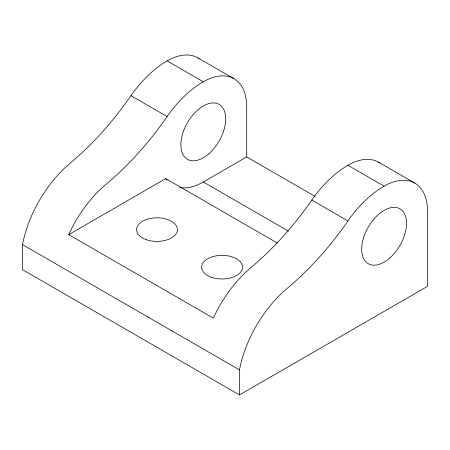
<?xml version="1.0" encoding="UTF-8"?>
<svg xmlns="http://www.w3.org/2000/svg" width="450" height="450" viewBox="0 0 450 450"><rect width="100%" height="100%" fill="white"/><g stroke="black" fill="none" stroke-linecap="round" stroke-linejoin="round"><path stroke-width="0.67" d="M379.749 162.928A61.369 35.432 -60 0 0 347.946 165.274A85.23 49.208 -60 0 0 311.788 200.07A225.298 130.078 -60 0 1 251.1 267.429A89.944 51.93 -60 0 0 216.568 311.468L213.339 318.15L68.698 234.636L71.921 227.959A89.944 51.93 -60 0 1 106.453 183.921A225.298 130.078 -60 0 0 167.141 116.561A85.23 49.208 -60 0 1 203.304 81.765A61.369 35.432 -60 0 1 246.696 106.819L246.696 156.926L315.371 196.571M68.698 234.636L165.724 178.622L277.549 243.18M179.544 187.515A61.369 35.432 -60 0 0 203.304 181.98L246.696 156.926M198.945 58.545A61.369 35.432 -60 0 0 167.141 60.891A85.23 49.208 -60 0 0 130.984 95.681A225.298 130.078 -60 0 1 70.296 163.046A89.944 51.93 -60 0 0 22.5 244.609L22.5 269.662L239.462 394.926L427.5 286.363L427.5 211.208A61.369 35.432 -60 0 0 384.109 186.154L347.946 165.274M197.826 57.848L233.989 78.728M378.63 162.236L414.793 183.111M167.141 60.891L203.304 81.765M130.984 95.681L167.141 116.561M311.788 200.07L347.946 220.944A85.23 49.208 -60 0 1 384.109 186.154M203.304 181.98L288.388 231.097M22.5 244.609L239.462 369.872L239.462 394.926M166.995 180.27A61.369 35.432 -60 0 1 165.724 178.622M239.462 369.872A89.944 51.93 -60 0 1 287.257 288.309A225.298 130.078 -60 0 0 347.946 220.944M389.908 257.912A31.708 18.304 -60 0 0 399.96 208.8A31.708 18.304 -60 0 0 362.452 242.061A31.708 18.304 -60 0 0 389.908 257.912M146.762 239.822A20.458 11.812 0 0 0 177.441 229.596A20.458 11.812 0 0 0 146.762 219.369A20.458 11.812 0 0 0 146.762 239.822M211.849 277.403A20.458 11.812 0 0 0 242.533 267.171A20.458 11.812 0 0 0 211.849 256.944A20.458 11.812 0 0 0 211.849 277.403M209.104 153.529A31.708 18.304 -60 0 0 219.156 104.411A31.708 18.304 -60 0 0 181.648 137.672A31.708 18.304 -60 0 0 209.104 153.529"/></g></svg>
